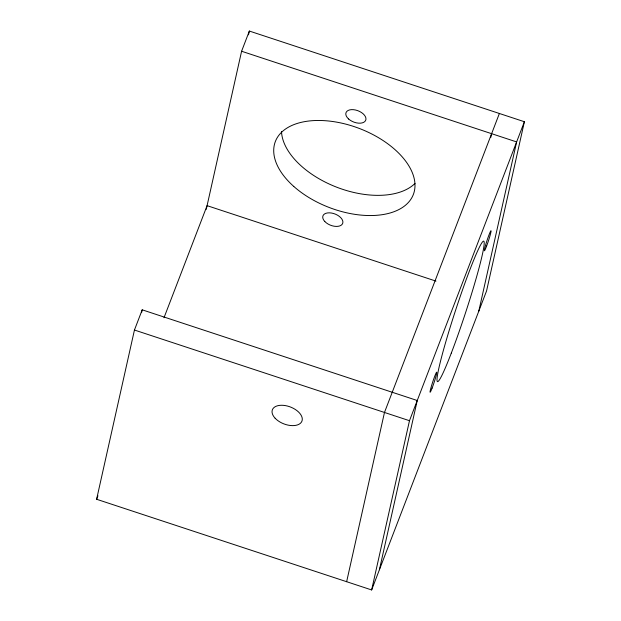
<?xml version="1.0" encoding="UTF-8"?>
<svg xmlns="http://www.w3.org/2000/svg" width="621" height="621" viewBox="0 0 621 621"><rect width="100%" height="100%" fill="white"/><g stroke="black" fill="none" stroke-linecap="round" stroke-linejoin="round"><path stroke-width="0.93" d="M206.25 209.362L241.592 51.248L249.355 31.05L524.388 121.732L486.553 290.97L371.645 589.95L96.612 499.268L134.446 330.03L142.209 309.825L417.234 400.506L379.408 569.752M141.572 312.65L142.209 309.825M248.509 34.83L249.355 31.05M346.642 581.706L384.477 412.46L499.385 113.488M371.645 589.95L409.48 420.704L524.388 121.732M490.776 137.451L491.622 133.686M478.791 311.175L516.625 141.93L241.592 51.248M163.991 317.758L207.08 205.652L435.965 281.111M96.612 499.268L97.963 495.76M134.446 330.03L409.48 420.704M415.022 183.428A73.891 42.282 21 0 1 336.535 187.131A73.891 42.282 21 0 1 281.515 131.598M275.15 418.251A15.835 9.059 21 0 0 301.138 422.528A15.835 9.059 21 0 0 285.202 405.567A15.835 9.059 21 0 0 275.15 418.251M293.756 186.416A73.891 42.282 21 0 0 412.321 196.787A73.891 42.282 21 0 0 326.972 120.847A73.891 42.282 21 0 0 293.756 186.416M451.312 353.062A73.891 5.115 -71.8 0 0 484.077 241.724A73.891 5.115 -71.8 0 0 446.421 339.695A73.891 5.115 -71.8 0 0 451.312 353.062M486.639 246.017A10.557 0.73 -71.8 0 0 491.017 230.74A10.557 0.73 -71.8 0 0 485.467 245.536A10.557 0.73 -71.8 0 0 486.639 246.017M432.092 388.133A10.557 0.73 -71.8 0 0 436.773 372.227A10.557 0.73 -71.8 0 0 431.393 386.223A10.557 0.73 -71.8 0 0 432.092 388.133M324.799 221.495A10.557 6.039 21 0 0 342.132 224.352A10.557 6.039 21 0 0 331.505 213.034A10.557 6.039 21 0 0 324.799 221.495M348.645 119.03A10.557 6.039 21 0 0 365.59 120.528A10.557 6.039 21 0 0 353.419 109.676A10.557 6.039 21 0 0 348.645 119.03"/></g></svg>
